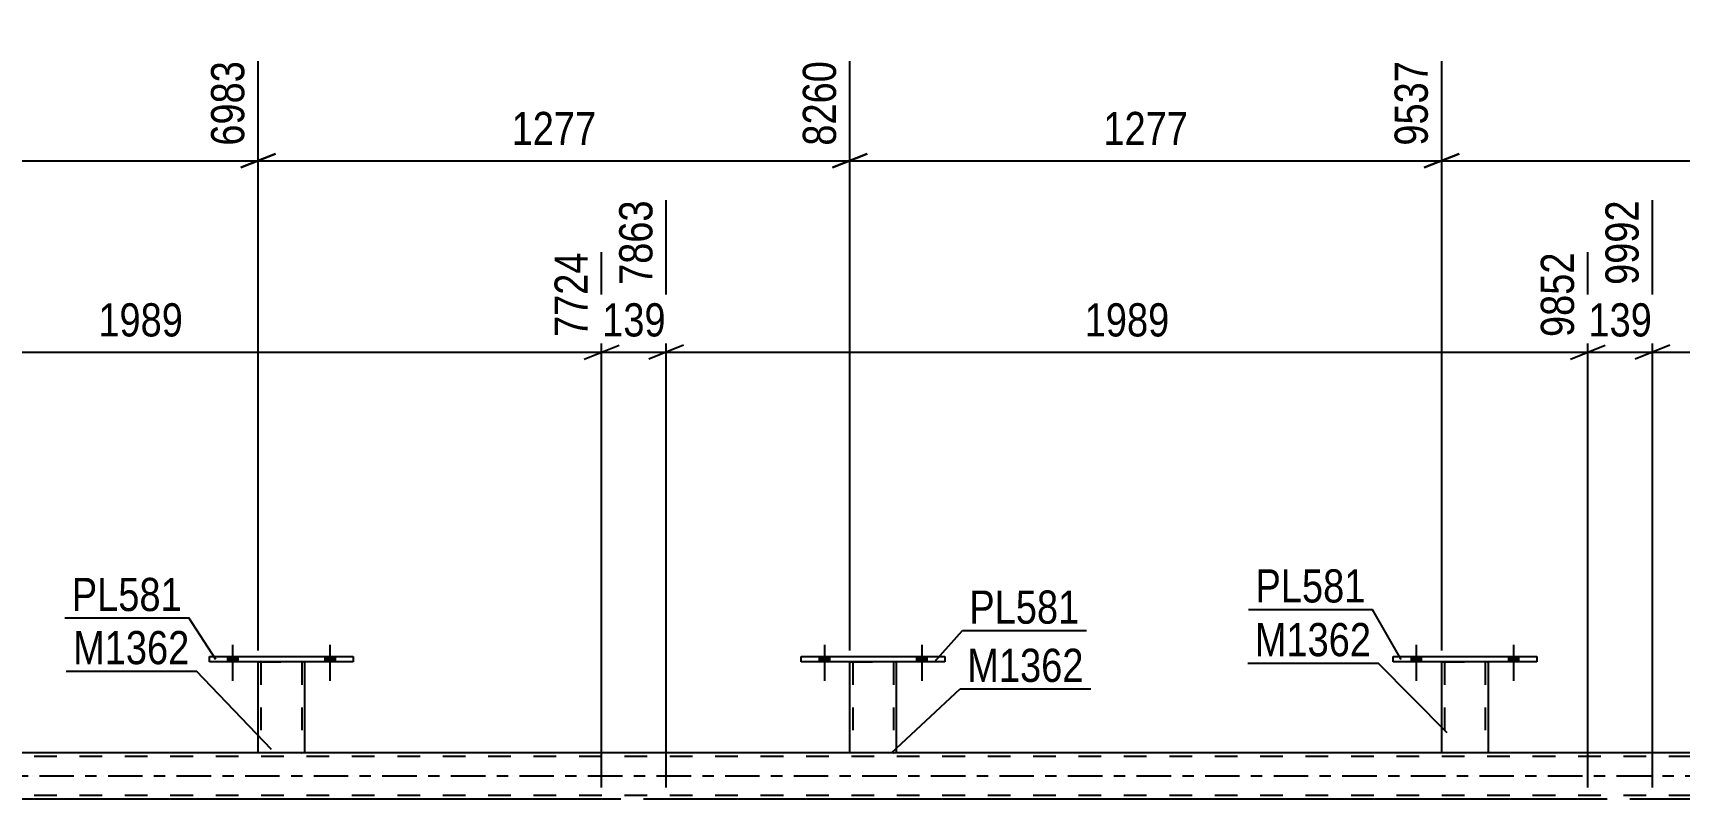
# Model space of a CAD drawing. Header units: millimetres. Extents: x 0 to 841, y 0 to 594.
# Drawn here: x 332 to 474.1, y 437.8 to 504 of the extents above; entities that cross this region are included whole.
import ezdxf

# ---------------------------------------------------------------- set-up
doc = ezdxf.new("R2010")
doc.units = ezdxf.units.MM
doc.linetypes.add('DXK_LINE_DOT2', pattern=[3.9198, 1.9599, -1.9599])
doc.linetypes.add('DXK_LINE_DOT3', pattern=[5.9187, 2.979, -0.9799, 0.9799, -0.9799])
doc.styles.add('Arial Narrow', font='ARIALN.TTF', dxfattribs={"height": 0.2})

# ---------------------------------------------------------------- blocks, each defined once
blk = doc.blocks.new('Bolt-247343161-27490 - 2635')
at = {"linetype": 'Continuous'}
for points in [[(450.95, 449.65), (451.83, 449.65), (451.83, 450.13), (450.95, 450.13)], [(459.35, 449.65), (460.23, 449.65), (460.23, 450.13), (459.35, 450.13)]]:
    blk.add_hatch(color=1, dxfattribs=at).paths.add_polyline_path(points)
at = {"color": 1, "linetype": 'Continuous'}
for p, q in [((451.39, 451.13), (451.39, 448.01)), ((459.79, 451.13), (459.79, 448.01)), ((450.95, 450.13), (450.95, 449.65)), ((451.83, 450.13), (451.83, 449.65)), ((459.35, 450.13), (459.35, 449.65)), ((460.23, 450.13), (460.23, 449.65))]:
    blk.add_line(p, q, dxfattribs=at)
blk = doc.blocks.new('Bolt-247343161-27488 - 2635')
at = {"linetype": 'Continuous'}
for points in [[(399.87, 449.65), (400.75, 449.65), (400.75, 450.13), (399.87, 450.13)], [(408.27, 449.65), (409.15, 449.65), (409.15, 450.13), (408.27, 450.13)]]:
    blk.add_hatch(color=1, dxfattribs=at).paths.add_polyline_path(points)
at = {"color": 1, "linetype": 'Continuous'}
for p, q in [((400.31, 451.13), (400.31, 448.01)), ((408.71, 451.13), (408.71, 448.01)), ((399.87, 450.13), (399.87, 449.65)), ((400.75, 450.13), (400.75, 449.65)), ((408.27, 450.13), (408.27, 449.65)), ((409.15, 450.13), (409.15, 449.65))]:
    blk.add_line(p, q, dxfattribs=at)
blk = doc.blocks.new('Part-247343161-27439 - 2635')
at = {"color": 2, "linetype": 'Continuous'}
for p, q in [((351.43, 441.81), (351.43, 449.65)), ((355.43, 449.65), (355.43, 441.81)), ((355.39, 441.81), (351.43, 441.81)), ((355.43, 441.81), (355.39, 441.81))]:
    blk.add_line(p, q, dxfattribs=at)
at = {"color": 7, "linetype": 'DXK_LINE_DOT2'}
for p, q in [((351.43, 449.65), (355.43, 449.65)), ((351.43, 449.65), (351.43, 449.65)), ((351.43, 449.65), (351.43, 449.65)), ((351.67, 449.65), (351.67, 441.81)), ((355.19, 449.65), (355.19, 441.81)), ((355.43, 449.65), (355.43, 449.65)), ((355.43, 449.65), (355.43, 449.65)), ((355.17, 441.81), (355.19, 441.81))]:
    blk.add_line(p, q, dxfattribs=at)
blk = doc.blocks.new('Part-247343161-27440 - 2635')
at = {"color": 2, "linetype": 'Continuous'}
for p, q in [((347.23, 449.65), (347.23, 450.13)), ((347.23, 450.13), (359.63, 450.13)), ((359.63, 449.65), (347.23, 449.65)), ((359.63, 450.13), (359.63, 449.65))]:
    blk.add_line(p, q, dxfattribs=at)
blk = doc.blocks.new('Part-247343161-27441 - 2635')
at = {"color": 2, "linetype": 'Continuous'}
for p, q in [((402.51, 441.81), (402.51, 449.65)), ((406.51, 449.65), (406.51, 441.81)), ((406.47, 441.81), (402.51, 441.81)), ((406.51, 441.81), (406.47, 441.81))]:
    blk.add_line(p, q, dxfattribs=at)
at = {"color": 7, "linetype": 'DXK_LINE_DOT2'}
for p, q in [((402.51, 449.65), (406.51, 449.65)), ((402.51, 449.65), (402.51, 449.65)), ((402.51, 449.65), (402.51, 449.65)), ((402.75, 449.65), (402.75, 441.81)), ((406.27, 449.65), (406.27, 441.81)), ((406.51, 449.65), (406.51, 449.65)), ((406.51, 449.65), (406.51, 449.65)), ((406.25, 441.81), (406.27, 441.81))]:
    blk.add_line(p, q, dxfattribs=at)
blk = doc.blocks.new('Part-247343161-27442 - 2635')
at = {"color": 2, "linetype": 'Continuous'}
for p, q in [((398.31, 449.65), (398.31, 450.13)), ((398.31, 450.13), (410.71, 450.13)), ((410.71, 449.65), (398.31, 449.65)), ((410.71, 450.13), (410.71, 449.65))]:
    blk.add_line(p, q, dxfattribs=at)
blk = doc.blocks.new('Part-247343161-27443 - 2635')
at = {"color": 2, "linetype": 'Continuous'}
for p, q in [((453.59, 441.81), (453.59, 449.65)), ((457.59, 449.65), (457.59, 441.81)), ((457.55, 441.81), (453.59, 441.81)), ((457.59, 441.81), (457.55, 441.81))]:
    blk.add_line(p, q, dxfattribs=at)
at = {"color": 7, "linetype": 'DXK_LINE_DOT2'}
for p, q in [((453.59, 449.65), (457.59, 449.65)), ((453.59, 449.65), (453.59, 449.65)), ((453.59, 449.65), (453.59, 449.65)), ((453.83, 449.65), (453.83, 441.81)), ((457.35, 449.65), (457.35, 441.81)), ((457.59, 449.65), (457.59, 449.65)), ((457.59, 449.65), (457.59, 449.65)), ((457.33, 441.81), (457.35, 441.81))]:
    blk.add_line(p, q, dxfattribs=at)
blk = doc.blocks.new('Part-247343161-27444 - 2635')
at = {"color": 2, "linetype": 'Continuous'}
for p, q in [((449.39, 449.65), (449.39, 450.13)), ((449.39, 450.13), (461.79, 450.13)), ((461.79, 449.65), (449.39, 449.65)), ((461.79, 450.13), (461.79, 449.65))]:
    blk.add_line(p, q, dxfattribs=at)
blk = doc.blocks.new('Part-247343161-27473 - 2635')
at = {"color": 7, "linetype": 'DXK_LINE_DOT2'}
for p, q in [((733.87, 441.49), (72.13, 441.49)), ((355.43, 441.81), (351.43, 441.81)), ((406.51, 441.81), (402.51, 441.81)), ((457.59, 441.81), (453.59, 441.81)), ((733.87, 438.13), (72.13, 438.13)), ((386.66, 437.81), (381.08, 437.81)), ((471.79, 437.81), (466.21, 437.81))]:
    blk.add_line(p, q, dxfattribs=at)
at = {"color": 2, "linetype": 'Continuous'}
for p, q in [((351.43, 441.81), (304.35, 441.81)), ((402.51, 441.81), (355.43, 441.81)), ((453.59, 441.81), (406.51, 441.81)), ((504.67, 441.81), (457.59, 441.81)), ((381.08, 437.81), (301.52, 437.81)), ((466.21, 437.81), (386.66, 437.81)), ((551.35, 437.81), (471.79, 437.81))]:
    blk.add_line(p, q, dxfattribs=at)
at = {"color": 7, "linetype": 'DXK_LINE_DOT3'}
blk.add_line((72.13, 439.81), (733.87, 439.81), dxfattribs=at)
blk = doc.blocks.new('Bolt-247343161-27485 - 2635')
at = {"linetype": 'Continuous'}
for points in [[(348.79, 449.65), (349.67, 449.65), (349.67, 450.13), (348.79, 450.13)], [(357.19, 449.65), (358.07, 449.65), (358.07, 450.13), (357.19, 450.13)]]:
    blk.add_hatch(color=1, dxfattribs=at).paths.add_polyline_path(points)
at = {"color": 1, "linetype": 'Continuous'}
for p, q in [((349.23, 451.13), (349.23, 448.01)), ((357.63, 451.13), (357.63, 448.01)), ((348.79, 450.13), (348.79, 449.65)), ((349.67, 450.13), (349.67, 449.65)), ((357.19, 450.13), (357.19, 449.65)), ((358.07, 450.13), (358.07, 449.65))]:
    blk.add_line(p, q, dxfattribs=at)
blk = doc.blocks.new('Bolt-247343161-27486 - 2635')
at = {"linetype": 'Continuous'}
for points in [[(348.79, 449.65), (349.67, 449.65), (349.67, 450.13), (348.79, 450.13)], [(357.19, 449.65), (358.07, 449.65), (358.07, 450.13), (357.19, 450.13)]]:
    blk.add_hatch(color=1, dxfattribs=at).paths.add_polyline_path(points)
at = {"color": 1, "linetype": 'Continuous'}
for p, q in [((349.23, 451.13), (349.23, 448.01)), ((357.63, 451.13), (357.63, 448.01)), ((348.79, 450.13), (348.79, 449.65)), ((349.67, 450.13), (349.67, 449.65)), ((357.19, 450.13), (357.19, 449.65)), ((358.07, 450.13), (358.07, 449.65))]:
    blk.add_line(p, q, dxfattribs=at)
blk = doc.blocks.new('Bolt-247343161-27487 - 2635')
at = {"linetype": 'Continuous'}
for points in [[(399.87, 449.65), (400.75, 449.65), (400.75, 450.13), (399.87, 450.13)], [(408.27, 449.65), (409.15, 449.65), (409.15, 450.13), (408.27, 450.13)]]:
    blk.add_hatch(color=1, dxfattribs=at).paths.add_polyline_path(points)
at = {"color": 1, "linetype": 'Continuous'}
for p, q in [((400.31, 451.13), (400.31, 448.01)), ((408.71, 451.13), (408.71, 448.01)), ((399.87, 450.13), (399.87, 449.65)), ((400.75, 450.13), (400.75, 449.65)), ((408.27, 450.13), (408.27, 449.65)), ((409.15, 450.13), (409.15, 449.65))]:
    blk.add_line(p, q, dxfattribs=at)
blk = doc.blocks.new('Bolt-247343161-27489 - 2635')
at = {"linetype": 'Continuous'}
for points in [[(450.95, 449.65), (451.83, 449.65), (451.83, 450.13), (450.95, 450.13)], [(459.35, 449.65), (460.23, 449.65), (460.23, 450.13), (459.35, 450.13)]]:
    blk.add_hatch(color=1, dxfattribs=at).paths.add_polyline_path(points)
at = {"color": 1, "linetype": 'Continuous'}
for p, q in [((451.39, 451.13), (451.39, 448.01)), ((459.79, 451.13), (459.79, 448.01)), ((450.95, 450.13), (450.95, 449.65)), ((451.83, 450.13), (451.83, 449.65)), ((459.35, 450.13), (459.35, 449.65)), ((460.23, 450.13), (460.23, 449.65))]:
    blk.add_line(p, q, dxfattribs=at)
blk = doc.blocks.new('StraightDimension-247343161-44941 - 2635')
at = {"color": 7, "linetype": 'Continuous'}
for p, q in [((386.66, 438.81), (386.66, 489.54)), ((466.21, 438.81), (466.21, 485.04)), ((388.16, 477.02), (385.16, 475.82)), ((386.66, 476.42), (466.21, 476.42)), ((464.71, 475.82), (467.71, 477.02))]:
    blk.add_line(p, q, dxfattribs=at)
at = {"color": 0}
blk.add_wipeout([(430.69, 477.17), (430.69, 481.37), (422.18, 481.37), (422.18, 477.17)], dxfattribs=at)
at = {"color": 3, "style": 'Arial Narrow'}
blk.add_text('1989', height=2.863, dxfattribs=at).set_placement((422.78, 477.77))
at = {"color": 0, "linetype": 'Continuous'}
blk.add_wipeout([(465.61, 485.64), (461.41, 485.64), (461.41, 477.12), (465.61, 477.12)], dxfattribs=at)
at = {"color": 3, "linetype": 'Continuous', "style": 'Arial Narrow'}
blk.add_text('9852', height=2.863, rotation=90.0002, dxfattribs=at).set_placement((465.01, 477.72))
blk = doc.blocks.new('StraightDimension-247343161-44943 - 2635')
at = {"color": 7, "linetype": 'Continuous'}
for p, q in [((301.52, 438.81), (301.52, 489.54)), ((381.08, 438.81), (381.08, 485.04)), ((303.02, 477.02), (300.02, 475.82)), ((301.52, 476.42), (381.08, 476.42)), ((379.58, 475.82), (382.58, 477.02))]:
    blk.add_line(p, q, dxfattribs=at)
at = {"color": 0}
blk.add_wipeout([(345.56, 477.17), (345.56, 481.37), (337.04, 481.37), (337.04, 477.17)], dxfattribs=at)
at = {"color": 3, "style": 'Arial Narrow'}
blk.add_text('1989', height=2.863, dxfattribs=at).set_placement((337.64, 477.77))
at = {"color": 0, "linetype": 'Continuous'}
blk.add_wipeout([(380.48, 485.64), (376.28, 485.64), (376.28, 477.12), (380.48, 477.12)], dxfattribs=at)
at = {"color": 3, "linetype": 'Continuous', "style": 'Arial Narrow'}
blk.add_text('7724', height=2.863, rotation=90.0002, dxfattribs=at).set_placement((379.88, 477.72))
blk = doc.blocks.new('StraightDimension-247343161-44752 - 2635')
at = {"color": 7, "linetype": 'Continuous'}
for p, q in [((402.51, 450.65), (402.51, 501.56)), ((453.59, 450.65), (453.59, 501.56)), ((404.01, 493.55), (401.01, 492.35)), ((452.09, 492.35), (455.09, 493.55)), ((402.51, 492.95), (453.59, 492.95))]:
    blk.add_line(p, q, dxfattribs=at)
at = {"color": 0}
blk.add_wipeout([(432.31, 493.7), (432.31, 497.9), (423.79, 497.9), (423.79, 493.7)], dxfattribs=at)
at = {"color": 3, "style": 'Arial Narrow'}
blk.add_text('1277', height=2.863, dxfattribs=at).set_placement((424.39, 494.3))
at = {"color": 0, "linetype": 'Continuous'}
blk.add_wipeout([(452.99, 502.16), (448.79, 502.16), (448.79, 493.65), (452.99, 493.65)], dxfattribs=at)
at = {"color": 3, "linetype": 'Continuous', "style": 'Arial Narrow'}
blk.add_text('9537', height=2.863, rotation=90.0002, dxfattribs=at).set_placement((452.39, 494.25))
blk = doc.blocks.new('StraightDimension-247343161-44939 - 2635')
at = {"color": 7, "linetype": 'Continuous'}
for p, q in [((471.79, 438.81), (471.79, 489.54)), ((551.35, 438.81), (551.35, 486.86)), ((473.29, 477.02), (470.29, 475.82)), ((471.79, 476.42), (551.35, 476.42)), ((549.85, 475.82), (552.85, 477.02))]:
    blk.add_line(p, q, dxfattribs=at)
at = {"color": 0}
blk.add_wipeout([(515.83, 477.17), (515.83, 481.37), (507.31, 481.37), (507.31, 477.17)], dxfattribs=at)
at = {"color": 3, "style": 'Arial Narrow'}
blk.add_text('1989', height=2.863, dxfattribs=at).set_placement((507.91, 477.77))
at = {"color": 0, "linetype": 'Continuous'}
blk.add_wipeout([(550.75, 487.46), (546.55, 487.46), (546.55, 477.12), (550.75, 477.12)], dxfattribs=at)
at = {"color": 3, "linetype": 'Continuous', "style": 'Arial Narrow'}
blk.add_text('11981', height=2.863, rotation=90.0002, dxfattribs=at).set_placement((550.15, 477.72))
blk = doc.blocks.new('StraightDimension-247343161-44751 - 2635')
at = {"color": 7, "linetype": 'Continuous'}
for p, q in [((504.67, 450.65), (504.67, 503.39)), ((453.59, 450.65), (453.59, 501.56)), ((455.09, 493.55), (452.09, 492.35)), ((503.17, 492.35), (506.17, 493.55)), ((453.59, 492.95), (504.67, 492.95))]:
    blk.add_line(p, q, dxfattribs=at)
at = {"color": 0}
blk.add_wipeout([(483.39, 493.7), (483.39, 497.9), (474.87, 497.9), (474.87, 493.7)], dxfattribs=at)
at = {"color": 3, "style": 'Arial Narrow'}
blk.add_text('1277', height=2.863, dxfattribs=at).set_placement((475.47, 494.3))
at = {"color": 0, "linetype": 'Continuous'}
blk.add_wipeout([(504.07, 503.99), (499.87, 503.99), (499.87, 493.65), (504.07, 493.65)], dxfattribs=at)
at = {"color": 3, "linetype": 'Continuous', "style": 'Arial Narrow'}
blk.add_text('10814', height=2.863, rotation=90.0002, dxfattribs=at).set_placement((503.47, 494.25))
blk = doc.blocks.new('StraightDimension-247343161-44753 - 2635')
at = {"color": 7, "linetype": 'Continuous'}
for p, q in [((351.43, 450.65), (351.43, 501.56)), ((402.51, 450.65), (402.51, 501.56)), ((352.93, 493.55), (349.93, 492.35)), ((401.01, 492.35), (404.01, 493.55)), ((351.43, 492.95), (402.51, 492.95))]:
    blk.add_line(p, q, dxfattribs=at)
at = {"color": 0}
blk.add_wipeout([(381.23, 493.7), (381.23, 497.9), (372.71, 497.9), (372.71, 493.7)], dxfattribs=at)
at = {"color": 3, "style": 'Arial Narrow'}
blk.add_text('1277', height=2.863, dxfattribs=at).set_placement((373.31, 494.3))
at = {"color": 0, "linetype": 'Continuous'}
blk.add_wipeout([(401.91, 502.16), (397.71, 502.16), (397.71, 493.65), (401.91, 493.65)], dxfattribs=at)
at = {"color": 3, "linetype": 'Continuous', "style": 'Arial Narrow'}
blk.add_text('8260', height=2.863, rotation=90.0002, dxfattribs=at).set_placement((401.31, 494.25))
blk = doc.blocks.new('StraightDimension-247343161-44754 - 2635')
at = {"color": 7, "linetype": 'Continuous'}
for p, q in [((300.35, 450.65), (300.35, 501.56)), ((351.43, 450.65), (351.43, 501.56)), ((301.85, 493.55), (298.85, 492.35)), ((349.93, 492.35), (352.93, 493.55)), ((300.35, 492.95), (351.43, 492.95))]:
    blk.add_line(p, q, dxfattribs=at)
at = {"color": 0}
blk.add_wipeout([(330.15, 493.7), (330.15, 497.9), (321.63, 497.9), (321.63, 493.7)], dxfattribs=at)
at = {"color": 3, "style": 'Arial Narrow'}
blk.add_text('1277', height=2.863, dxfattribs=at).set_placement((322.23, 494.3))
at = {"color": 0, "linetype": 'Continuous'}
blk.add_wipeout([(350.83, 502.16), (346.63, 502.16), (346.63, 493.65), (350.83, 493.65)], dxfattribs=at)
at = {"color": 3, "linetype": 'Continuous', "style": 'Arial Narrow'}
blk.add_text('6983', height=2.863, rotation=90.0002, dxfattribs=at).set_placement((350.23, 494.25))
blk = doc.blocks.new('StraightDimension-247343161-44940 - 2635')
at = {"color": 7, "linetype": 'Continuous'}
for p, q in [((471.79, 438.81), (471.79, 489.54)), ((466.21, 438.81), (466.21, 485.04)), ((464.71, 475.82), (467.71, 477.02)), ((466.21, 476.42), (471.79, 476.42)), ((473.29, 477.02), (470.29, 475.82))]:
    blk.add_line(p, q, dxfattribs=at)
at = {"color": 0}
blk.add_wipeout([(472.34, 477.17), (472.34, 481.37), (465.66, 481.37), (465.66, 477.17)], dxfattribs=at)
at = {"color": 3, "style": 'Arial Narrow'}
blk.add_text('139', height=2.863, dxfattribs=at).set_placement((466.26, 477.77))
at = {"color": 0, "linetype": 'Continuous'}
blk.add_wipeout([(471.19, 490.14), (466.99, 490.14), (466.99, 481.62), (471.19, 481.62)], dxfattribs=at)
at = {"color": 3, "linetype": 'Continuous', "style": 'Arial Narrow'}
blk.add_text('9992', height=2.863, rotation=90.0002, dxfattribs=at).set_placement((470.59, 482.22))
blk = doc.blocks.new('StraightDimension-247343161-44942 - 2635')
at = {"color": 7, "linetype": 'Continuous'}
for p, q in [((386.66, 438.81), (386.66, 489.54)), ((381.08, 438.81), (381.08, 485.04)), ((379.58, 475.82), (382.58, 477.02)), ((381.08, 476.42), (386.66, 476.42)), ((388.16, 477.02), (385.16, 475.82))]:
    blk.add_line(p, q, dxfattribs=at)
at = {"color": 0}
blk.add_wipeout([(387.21, 477.17), (387.21, 481.37), (380.53, 481.37), (380.53, 477.17)], dxfattribs=at)
at = {"color": 3, "style": 'Arial Narrow'}
blk.add_text('139', height=2.863, dxfattribs=at).set_placement((381.13, 477.77))
at = {"color": 0, "linetype": 'Continuous'}
blk.add_wipeout([(386.06, 490.14), (381.86, 490.14), (381.86, 481.62), (386.06, 481.62)], dxfattribs=at)
at = {"color": 3, "linetype": 'Continuous', "style": 'Arial Narrow'}
blk.add_text('7863', height=2.863, rotation=90.0002, dxfattribs=at).set_placement((385.46, 482.22))
blk = doc.blocks.new('Mark-247343161-42420 - 2635')
at = {"color": 0}
blk.add_wipeout([(447.52, 450.15), (447.52, 453.15), (437.46, 453.15), (437.46, 450.15)], dxfattribs=at)
blk.add_wipeout([(447.52, 450.15), (447.52, 453.15), (437.46, 453.15), (437.46, 450.15)], dxfattribs=at)
at = {"color": 30, "linetype": 'Continuous'}
for p in [(436.86, 449.55), (454.05, 443.52)]:
    blk.add_line(p, (448.12, 449.55), dxfattribs=at)
at = {"color": 3, "style": 'Arial Narrow'}
blk.add_text('M1362', height=2.863, dxfattribs=at).set_placement((437.46, 450.15))
blk = doc.blocks.new('Mark-247343161-42411 - 2635')
at = {"color": 0}
blk.add_wipeout([(344.85, 454.05), (344.85, 457.05), (335.35, 457.05), (335.35, 454.05)], dxfattribs=at)
blk.add_wipeout([(344.85, 454.05), (344.85, 457.05), (335.35, 457.05), (335.35, 454.05)], dxfattribs=at)
at = {"color": 30, "linetype": 'Continuous'}
for p in [(334.75, 453.45), (347.78, 449.87)]:
    blk.add_line(p, (345.45, 453.45), dxfattribs=at)
at = {"color": 3, "style": 'Arial Narrow'}
blk.add_text('PL581', height=2.863, dxfattribs=at).set_placement((335.35, 454.05))
blk = doc.blocks.new('Mark-247343161-42408 - 2635')
at = {"color": 0}
blk.add_wipeout([(345.51, 449.46), (345.51, 452.46), (335.46, 452.46), (335.46, 449.46)], dxfattribs=at)
blk.add_wipeout([(345.51, 449.46), (345.51, 452.46), (335.46, 452.46), (335.46, 449.46)], dxfattribs=at)
at = {"color": 30, "linetype": 'Continuous'}
for p in [(334.86, 448.86), (352.58, 442.1)]:
    blk.add_line(p, (346.11, 448.86), dxfattribs=at)
at = {"color": 3, "style": 'Arial Narrow'}
blk.add_text('M1362', height=2.863, dxfattribs=at).set_placement((335.46, 449.46))
blk = doc.blocks.new('Mark-247343161-42414 - 2635')
at = {"color": 0}
blk.add_wipeout([(422.7, 447.93), (422.7, 450.93), (412.64, 450.93), (412.64, 447.93)], dxfattribs=at)
blk.add_wipeout([(422.7, 447.93), (422.7, 450.93), (412.64, 450.93), (412.64, 447.93)], dxfattribs=at)
at = {"color": 30, "linetype": 'Continuous'}
for p, q in [((406.09, 441.81), (412.04, 447.33)), ((412.04, 447.33), (423.3, 447.33))]:
    blk.add_line(p, q, dxfattribs=at)
at = {"color": 3, "style": 'Arial Narrow'}
blk.add_text('M1362', height=2.863, dxfattribs=at).set_placement((412.64, 447.93))
blk = doc.blocks.new('Mark-247343161-42417 - 2635')
at = {"color": 0}
blk.add_wipeout([(422.32, 452.96), (422.32, 455.96), (412.82, 455.96), (412.82, 452.96)], dxfattribs=at)
blk.add_wipeout([(422.32, 452.96), (422.32, 455.96), (412.82, 455.96), (412.82, 452.96)], dxfattribs=at)
at = {"color": 30, "linetype": 'Continuous'}
for p, q in [((409.81, 449.65), (412.22, 452.36)), ((412.22, 452.36), (422.92, 452.36))]:
    blk.add_line(p, q, dxfattribs=at)
at = {"color": 3, "style": 'Arial Narrow'}
blk.add_text('PL581', height=2.863, dxfattribs=at).set_placement((412.82, 452.96))
blk = doc.blocks.new('Mark-247343161-42423 - 2635')
at = {"color": 0}
blk.add_wipeout([(447.03, 454.79), (447.03, 457.79), (437.52, 457.79), (437.52, 454.79)], dxfattribs=at)
blk.add_wipeout([(447.03, 454.79), (447.03, 457.79), (437.52, 457.79), (437.52, 454.79)], dxfattribs=at)
at = {"color": 30, "linetype": 'Continuous'}
for p in [(436.92, 454.19), (450.09, 449.87)]:
    blk.add_line(p, (447.63, 454.19), dxfattribs=at)
at = {"color": 3, "style": 'Arial Narrow'}
blk.add_text('PL581', height=2.863, dxfattribs=at).set_placement((437.52, 454.79))

msp = doc.modelspace()

# ---------------------------------------------------------------- block references
for name in ['Bolt-247343161-27485 - 2635', 'Bolt-247343161-27486 - 2635', 'Bolt-247343161-27488 - 2635', 'Bolt-247343161-27487 - 2635', 'Bolt-247343161-27490 - 2635', 'Bolt-247343161-27489 - 2635', 'Part-247343161-27440 - 2635', 'Part-247343161-27439 - 2635', 'Part-247343161-27442 - 2635', 'Part-247343161-27441 - 2635', 'Part-247343161-27444 - 2635', 'Part-247343161-27443 - 2635', 'Part-247343161-27473 - 2635']:
    msp.add_blockref(name, (0, 0))

# ---------------------------------------------------------------- next in the draw order: block references
for name in ['StraightDimension-247343161-44943 - 2635', 'StraightDimension-247343161-44941 - 2635', 'StraightDimension-247343161-44939 - 2635']:
    msp.add_blockref(name, (0, 0))

# ---------------------------------------------------------------- next in the draw order: block references
msp.add_blockref('StraightDimension-247343161-44752 - 2635', (0, 0))

# ---------------------------------------------------------------- next in the draw order: block references
for name in ['StraightDimension-247343161-44751 - 2635', 'StraightDimension-247343161-44753 - 2635', 'Mark-247343161-42414 - 2635']:
    msp.add_blockref(name, (0, 0))

# ---------------------------------------------------------------- next in the draw order: block references
for name in ['StraightDimension-247343161-44754 - 2635', 'StraightDimension-247343161-44942 - 2635', 'StraightDimension-247343161-44940 - 2635', 'Mark-247343161-42417 - 2635', 'Mark-247343161-42420 - 2635']:
    msp.add_blockref(name, (0, 0))

# ---------------------------------------------------------------- next in the draw order: block references
for name in ['Mark-247343161-42423 - 2635', 'Mark-247343161-42411 - 2635']:
    msp.add_blockref(name, (0, 0))

# ---------------------------------------------------------------- next in the draw order: block references
msp.add_blockref('Mark-247343161-42408 - 2635', (0, 0))

doc.saveas('drawing.dxf')
